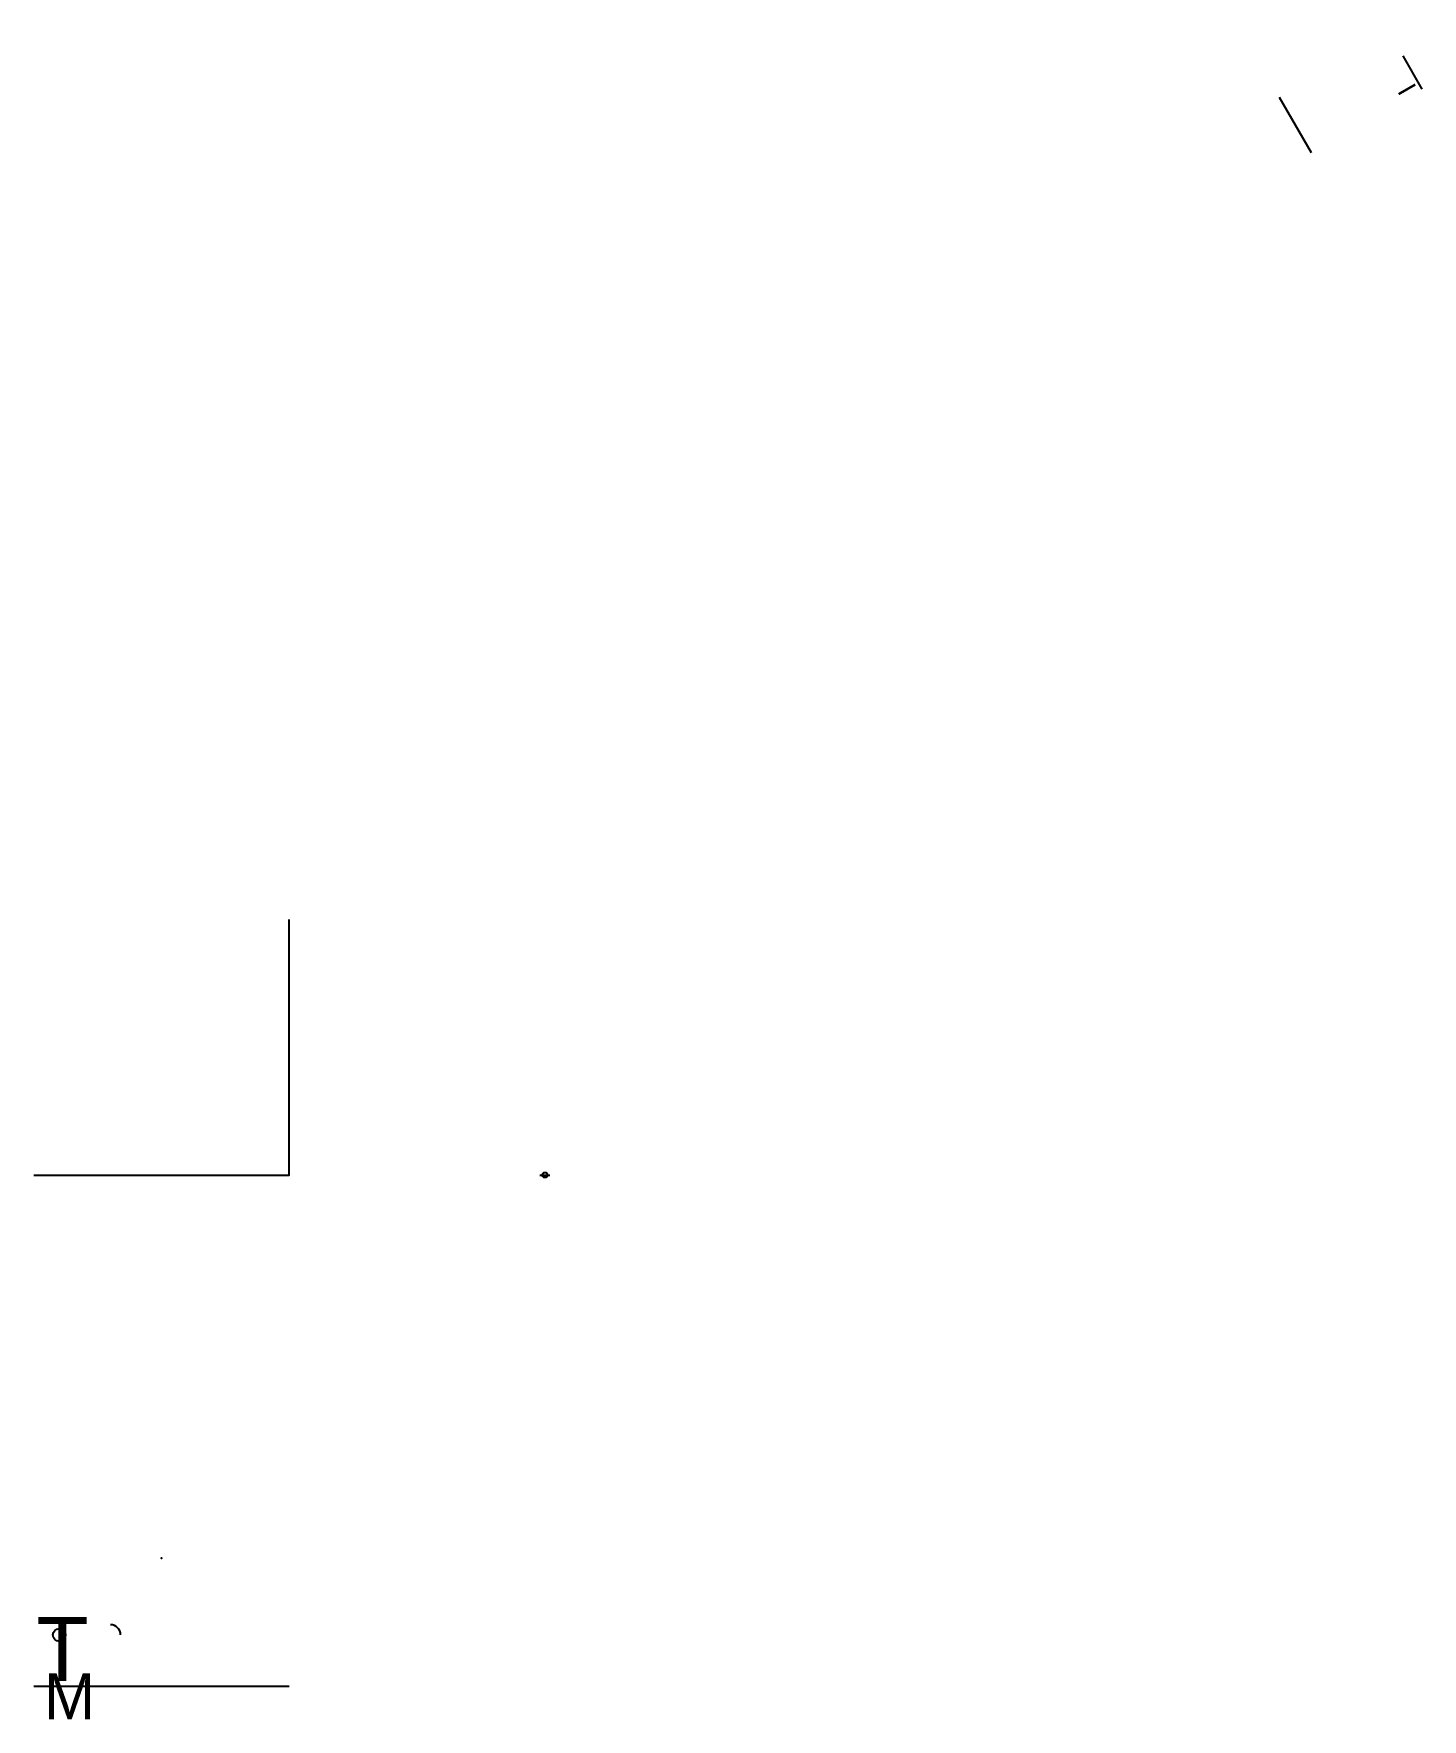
# Model space of a CAD drawing. Header units: centimetres. Extents: x 0 to 5433, y -130 to 6467.
import ezdxf

# ---------------------------------------------------------------- set-up
doc = ezdxf.new("R2010")
doc.units = ezdxf.units.CM
for name, color, linetype in [('BLOK', 7, 'Continuous'), ('CIZGI', 7, 'Continuous'), ('NOKTA', 7, 'Continuous'), ('YAZI', 7, 'Continuous')]:
    doc.layers.add(name, color=color, linetype=linetype)

# ---------------------------------------------------------------- blocks, each defined once
blk = doc.blocks.new('INNER')
at = {"layer": 'BLOK'}
blk.add_line((0, 0, 10), (100, 0, 20), dxfattribs=at)
blk.add_text('I', height=50, dxfattribs=at).set_placement((10, 10, 5))
blk = doc.blocks.new('OUTER')
at = {"layer": 'BLOK'}
blk.add_line((0, 0), (0, 500, 50), dxfattribs=at)
at = {"layer": 'BLOK', "xscale": 3, "yscale": 3, "zscale": 3, "rotation": 90}
blk.add_blockref('INNER', (1000, 0, 100), dxfattribs=at)
blk = doc.blocks.new('SEMBOL')
at = {"layer": 'NOKTA'}
blk.add_line((-20, 0), (20, 0), dxfattribs=at)
blk.add_circle((0, 0), 10, dxfattribs=at)

msp = doc.modelspace()

# ---------------------------------------------------------------- linework, layer by layer
at = {"layer": 'CIZGI'}
msp.add_line((0, 0, 1500), (1000, 0, 2500), dxfattribs=at)
at = {"layer": 'CIZGI', "elevation": 777}
msp.add_lwpolyline([(0, 2000), (1000, 2000), (1000, 3000)], dxfattribs=at)
at = {"layer": 'CIZGI'}
msp.add_circle((100, 200, 50), 25, dxfattribs=at)
msp.add_arc((300, 200, 60), 40, 0, 90, dxfattribs=at)
at = {"layer": 'NOKTA'}
msp.add_point((500, 500, 1234.5), dxfattribs=at)

# ---------------------------------------------------------------- block references
at = {"layer": 'BLOK', "xscale": 0.5, "yscale": 0.5, "zscale": 0.5, "rotation": 30}
msp.add_blockref('OUTER', (5000, 6000, 300), dxfattribs=at)
at = {"layer": 'NOKTA'}
msp.add_blockref('SEMBOL', (2000, 2000, 1234), dxfattribs=at)

# ---------------------------------------------------------------- texts
at = {"layer": 'YAZI'}
msp.add_text('T', height=250, dxfattribs=at).set_placement((10, 20, 30))
at = {"layer": 'YAZI', "insert": (40, 50), "char_height": 180, "attachment_point": 1}
msp.add_mtext('M', dxfattribs=at)

doc.saveas('drawing.dxf')
